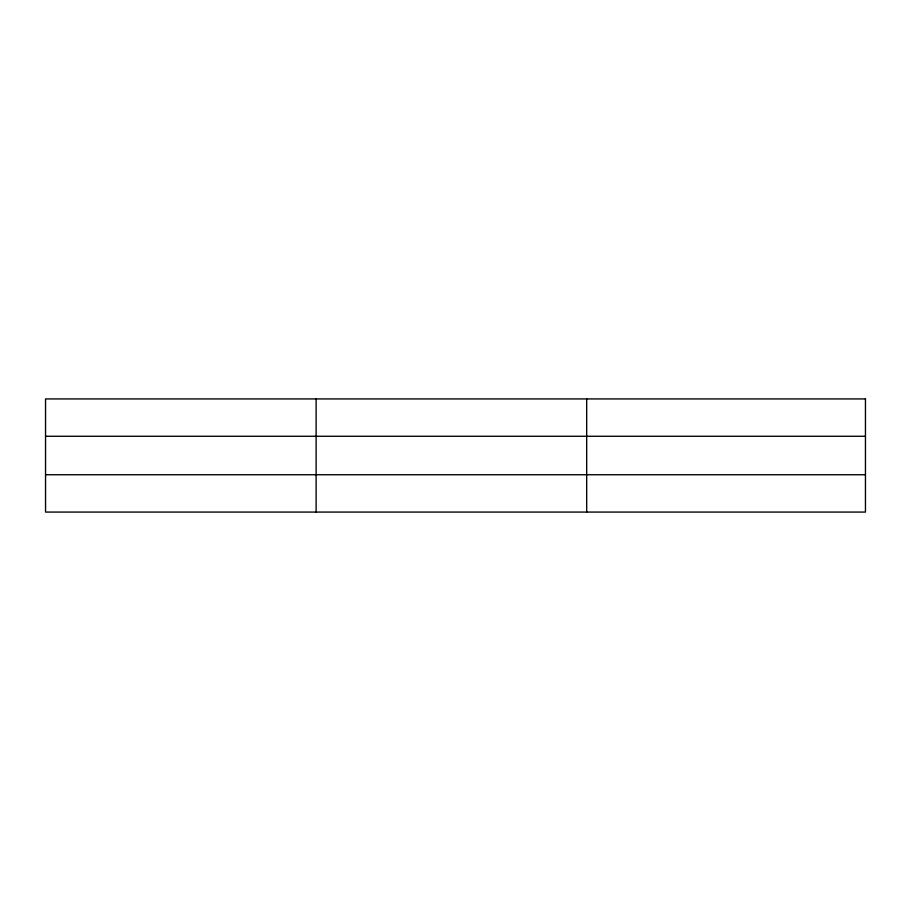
<?xml version="1.0" encoding="UTF-8"?>
<svg xmlns="http://www.w3.org/2000/svg" width="911" height="911" viewBox="0 0 911 911"><rect width="100%" height="100%" fill="white"/><g stroke="black" fill="none" stroke-linecap="round" stroke-linejoin="round"><path stroke-width="1.37" d="M316.117 512.073L316.117 398.927M586.684 512.073L586.684 398.927M45.55 436.267L865.45 436.267M45.55 474.733L865.45 474.733M865.45 398.927L865.45 512.073L45.55 512.073L45.55 398.927L865.45 398.927"/></g></svg>
